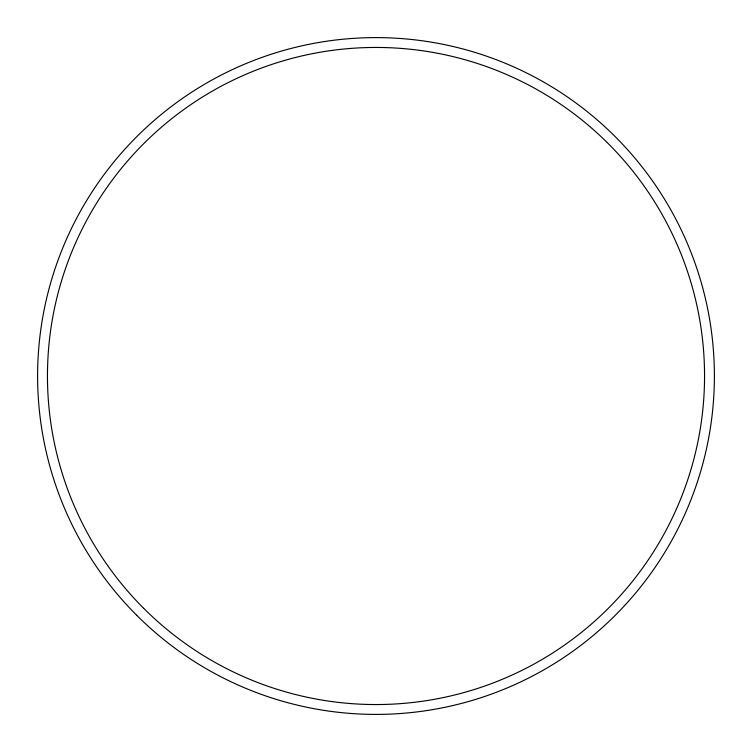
<?xml version="1.0" encoding="UTF-8"?>
<svg xmlns="http://www.w3.org/2000/svg" width="752" height="752" viewBox="0 0 752 752"><rect width="100%" height="100%" fill="white"/><g stroke="black" fill="none" stroke-linecap="round" stroke-linejoin="round"><path stroke-width="1.13" d="M136.714 615.286A338.4 338.4 0 0 0 702.866 463.58A338.4 338.4 0 0 0 288.42 49.134A338.4 338.4 0 0 0 136.714 615.286M143.688 608.312A328.539 328.539 0 0 0 693.353 461.032A328.539 328.539 0 0 0 290.968 58.647A328.539 328.539 0 0 0 143.688 608.312"/></g></svg>
